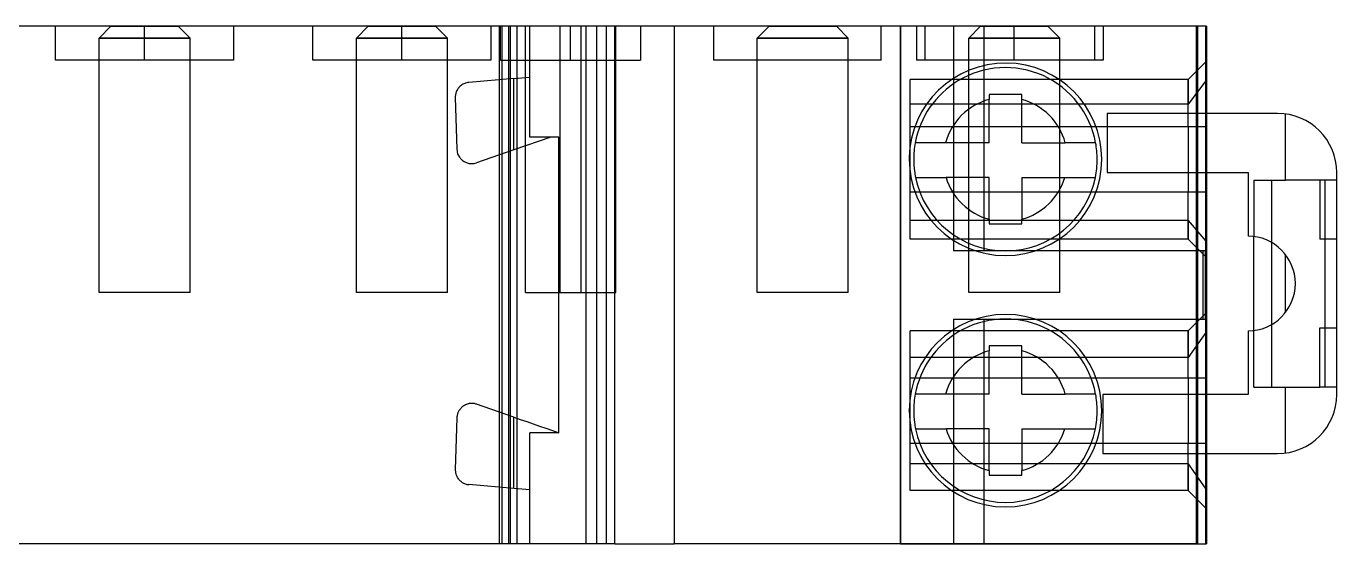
# Model space of a CAD drawing. Header units: millimetres. Extents: x -51.3 to 37.3, y -13 to 4.5.
# Drawn here: x -7 to 37.3, y -13 to 4.5 of the extents above; entities that cross this region are included whole.
import ezdxf

# ---------------------------------------------------------------- set-up
doc = ezdxf.new("R2010")
doc.units = ezdxf.units.MM
doc.layers.add('MAIN-1', color=7, linetype='Continuous')
doc.layers.add('MAIN-2', color=7, linetype='Continuous')

msp = doc.modelspace()

# ---------------------------------------------------------------- linework, layer by layer
at = {"layer": 'MAIN-1'}
for p, q in [((12.9, 4.5), (-9.993, 4.5)), ((14.9, 4.5), (12.9, 4.5)), ((12.9, -13), (12.9, 4.5)), ((22.553, 4.5), (14.9, 4.5)), ((14.9, 4.5), (14.9, -13)), ((18.112, 4.5), (19.25, 4.5)), ((19.25, 4.5), (20.388, 4.5)), ((32.569, 4.5), (22.553, 4.5)), ((22.553, -13), (22.553, 4.5)), ((32.874, 4.5), (32.569, 4.5)), ((32.569, 4.5), (32.569, -13)), ((32.874, 4.5), (32.874, -13)), ((32.897, 4.5), (32.874, 4.5)), ((32.897, 4.5), (32.898, 1.55)), ((25.55, 2.193), (25.55, 2.17)), ((25.708, 2.193), (25.55, 2.193)), ((25.55, 2.17), (25.55, 2.146)), ((25.55, 2.146), (25.55, 2.122)), ((25.55, 2.122), (25.55, 2.099)), ((25.55, 2.099), (25.55, 2.075)), ((25.55, 2.075), (25.55, 2.051)), ((25.55, 2.051), (25.55, 2.027)), ((25.55, 0.559), (25.55, 2.027)), ((25.865, 2.193), (25.708, 2.193)), ((26.022, 2.193), (25.865, 2.193)), ((26.176, 2.193), (26.022, 2.193)), ((26.328, 2.193), (26.176, 2.193)), ((26.486, 2.193), (26.328, 2.193)), ((26.65, 2.193), (26.486, 2.193)), ((26.65, 2.17), (26.65, 2.193)), ((26.65, 2.146), (26.65, 2.17)), ((26.65, 2.122), (26.65, 2.146)), ((26.65, 2.099), (26.65, 2.122)), ((26.65, 2.075), (26.65, 2.099)), ((26.65, 2.051), (26.65, 2.075)), ((26.65, 2.027), (26.65, 2.051)), ((26.65, 0.559), (26.65, 2.027)), ((35.3, 1.55), (32.874, 1.55)), ((23.053, 0.559), (23.051, 0.559)), ((23.057, 0.559), (23.053, 0.559)), ((23.066, 0.559), (23.057, 0.559)), ((23.077, 0.559), (23.066, 0.559)), ((23.092, 0.559), (23.077, 0.559)), ((23.111, 0.559), (23.092, 0.559)), ((23.133, 0.559), (23.111, 0.559)), ((23.158, 0.559), (23.133, 0.559)), ((23.186, 0.559), (23.158, 0.559)), ((23.217, 0.559), (23.186, 0.559)), ((23.25, 0.559), (23.217, 0.559)), ((23.287, 0.559), (23.25, 0.559)), ((23.326, 0.559), (23.287, 0.559)), ((23.368, 0.559), (23.326, 0.559)), ((23.413, 0.559), (23.368, 0.559)), ((23.462, 0.559), (23.413, 0.559)), ((23.512, 0.559), (23.462, 0.559)), ((23.563, 0.559), (23.512, 0.559)), ((23.615, 0.559), (23.563, 0.559)), ((23.668, 0.559), (23.615, 0.559)), ((23.722, 0.559), (23.668, 0.559)), ((23.778, 0.559), (23.722, 0.559)), ((23.835, 0.559), (23.778, 0.559)), ((23.894, 0.559), (23.835, 0.559)), ((23.954, 0.559), (23.894, 0.559)), ((24.014, 0.559), (23.954, 0.559)), ((24.076, 0.559), (24.014, 0.559)), ((25.55, 0.559), (24.076, 0.559)), ((26.65, 0.559), (28.124, 0.559)), ((28.172, 0.559), (28.124, 0.559)), ((28.219, 0.559), (28.172, 0.559)), ((28.266, 0.559), (28.219, 0.559)), ((28.312, 0.559), (28.266, 0.559)), ((28.358, 0.559), (28.312, 0.559)), ((28.402, 0.559), (28.358, 0.559)), ((28.446, 0.559), (28.402, 0.559)), ((28.489, 0.559), (28.446, 0.559)), ((28.53, 0.559), (28.489, 0.559)), ((28.571, 0.559), (28.53, 0.559)), ((28.611, 0.559), (28.571, 0.559)), ((28.651, 0.559), (28.611, 0.559)), ((28.69, 0.559), (28.651, 0.559)), ((28.728, 0.559), (28.69, 0.559)), ((28.766, 0.559), (28.728, 0.559)), ((28.802, 0.559), (28.766, 0.559)), ((28.836, 0.559), (28.802, 0.559)), ((28.868, 0.559), (28.836, 0.559)), ((28.899, 0.559), (28.868, 0.559)), ((28.927, 0.559), (28.899, 0.559)), ((28.955, 0.559), (28.927, 0.559)), ((28.98, 0.559), (28.955, 0.559)), ((29.004, 0.559), (28.98, 0.559)), ((29.027, 0.559), (29.004, 0.559)), ((29.048, 0.559), (29.027, 0.559)), ((29.067, 0.559), (29.048, 0.559)), ((29.084, 0.559), (29.067, 0.559)), ((29.1, 0.559), (29.084, 0.559)), ((29.113, 0.559), (29.1, 0.559)), ((29.124, 0.559), (29.113, 0.559)), ((29.133, 0.559), (29.124, 0.559)), ((29.14, 0.559), (29.133, 0.559)), ((29.145, 0.559), (29.14, 0.559)), ((29.148, 0.559), (29.145, 0.559)), ((29.149, 0.559), (29.148, 0.559)), ((23.061, -0.614), (23.062, -0.614)), ((23.062, -0.614), (23.065, -0.614)), ((23.065, -0.614), (23.07, -0.614)), ((23.07, -0.614), (23.078, -0.614)), ((23.078, -0.614), (23.087, -0.614)), ((23.087, -0.614), (23.098, -0.614)), ((23.098, -0.614), (23.111, -0.614)), ((23.111, -0.614), (23.126, -0.614)), ((23.126, -0.614), (23.144, -0.614)), ((23.144, -0.614), (23.163, -0.614)), ((23.163, -0.614), (23.184, -0.614)), ((23.184, -0.614), (23.207, -0.614)), ((23.207, -0.614), (23.231, -0.614)), ((23.231, -0.614), (23.256, -0.614)), ((23.256, -0.614), (23.284, -0.614)), ((23.284, -0.614), (23.313, -0.614)), ((23.313, -0.614), (23.343, -0.614)), ((23.343, -0.614), (23.376, -0.614)), ((23.376, -0.614), (23.41, -0.614)), ((23.41, -0.614), (23.446, -0.614)), ((23.446, -0.614), (23.484, -0.614)), ((23.484, -0.614), (23.523, -0.614)), ((23.523, -0.614), (23.562, -0.614)), ((23.562, -0.614), (23.602, -0.614)), ((23.602, -0.614), (23.642, -0.614)), ((23.642, -0.614), (23.682, -0.614)), ((23.682, -0.614), (23.724, -0.614)), ((23.724, -0.614), (23.767, -0.614)), ((23.767, -0.614), (23.811, -0.614)), ((23.811, -0.614), (23.856, -0.614)), ((23.856, -0.614), (23.901, -0.614)), ((23.901, -0.614), (23.948, -0.614)), ((23.948, -0.614), (23.995, -0.614)), ((23.995, -0.614), (24.043, -0.614)), ((24.043, -0.614), (24.092, -0.614)), ((25.55, -0.614), (24.092, -0.614)), ((25.55, -2.027), (25.55, -0.614)), ((26.65, -0.614), (26.65, -2.027)), ((26.65, -0.614), (28.108, -0.614)), ((28.108, -0.614), (28.171, -0.614)), ((28.171, -0.614), (28.232, -0.614)), ((28.232, -0.614), (28.292, -0.614)), ((28.292, -0.614), (28.351, -0.614)), ((28.351, -0.614), (28.409, -0.614)), ((28.409, -0.614), (28.465, -0.614)), ((28.465, -0.614), (28.519, -0.614)), ((28.519, -0.614), (28.572, -0.614)), ((28.572, -0.614), (28.624, -0.614)), ((28.624, -0.614), (28.676, -0.614)), ((28.676, -0.614), (28.726, -0.614)), ((28.726, -0.614), (28.775, -0.614)), ((28.775, -0.614), (28.82, -0.614)), ((28.82, -0.614), (28.863, -0.614)), ((28.863, -0.614), (28.902, -0.614)), ((28.902, -0.614), (28.939, -0.614)), ((28.939, -0.614), (28.973, -0.614)), ((28.973, -0.614), (29.004, -0.614)), ((29.004, -0.614), (29.032, -0.614)), ((29.032, -0.614), (29.057, -0.614)), ((29.057, -0.614), (29.079, -0.614)), ((29.079, -0.614), (29.097, -0.614)), ((29.097, -0.614), (29.112, -0.614)), ((29.112, -0.614), (29.124, -0.614)), ((29.124, -0.614), (29.132, -0.614)), ((29.132, -0.614), (29.137, -0.614)), ((29.137, -0.614), (29.139, -0.614)), ((32.874, -0.45), (34.3, -0.45)), ((32.898, -0.45), (32.899, -3.1)), ((34.3, -0.45), (34.3, -1.45)), ((37.3, -7.95), (37.3, -0.45)), ((34.3, -1.45), (34.3, -2.6)), ((25.55, -2.027), (25.55, -2.053)), ((25.55, -2.053), (25.55, -2.079)), ((25.55, -2.079), (25.55, -2.105)), ((25.55, -2.105), (25.55, -2.132)), ((25.55, -2.132), (25.55, -2.158)), ((25.55, -2.158), (25.55, -2.183)), ((25.55, -2.183), (25.704, -2.183)), ((25.704, -2.183), (25.861, -2.183)), ((25.861, -2.183), (26.02, -2.183)), ((26.02, -2.183), (26.181, -2.183)), ((26.181, -2.183), (26.342, -2.183)), ((26.342, -2.183), (26.498, -2.183)), ((26.498, -2.183), (26.65, -2.183)), ((26.65, -2.049), (26.65, -2.027)), ((26.65, -2.072), (26.65, -2.049)), ((26.65, -2.094), (26.65, -2.072)), ((26.65, -2.117), (26.65, -2.094)), ((26.65, -2.139), (26.65, -2.117)), ((26.65, -2.161), (26.65, -2.139)), ((26.65, -2.183), (26.65, -2.161)), ((34.5, -5.787), (34.5, -2.613)), ((32.896, -3.1), (32.896, -5.4)), ((32.897, -3.1), (32.896, -3.1)), ((32.911, -3.1), (32.902, -3.1)), ((32.911, -5.4), (32.911, -3.1)), ((35.568, -5.176), (35.568, -3.224)), ((32.899, -5.4), (32.896, -5.4)), ((32.899, -5.4), (32.898, -7.95)), ((32.902, -5.4), (32.899, -5.4)), ((32.902, -5.4), (32.911, -5.4)), ((34.3, -5.8), (34.3, -6.95)), ((25.55, -6.307), (25.55, -6.33)), ((25.708, -6.307), (25.55, -6.307)), ((25.55, -6.33), (25.55, -6.354)), ((25.55, -6.354), (25.55, -6.378)), ((25.55, -6.378), (25.55, -6.401)), ((25.55, -6.401), (25.55, -6.425)), ((25.55, -6.425), (25.55, -6.449)), ((25.55, -6.449), (25.55, -6.473)), ((25.55, -7.941), (25.55, -6.473)), ((25.865, -6.307), (25.708, -6.307)), ((26.022, -6.307), (25.865, -6.307)), ((26.176, -6.307), (26.022, -6.307)), ((26.328, -6.307), (26.176, -6.307)), ((26.486, -6.307), (26.328, -6.307)), ((26.65, -6.307), (26.486, -6.307)), ((26.65, -6.33), (26.65, -6.307)), ((26.65, -6.354), (26.65, -6.33)), ((26.65, -6.378), (26.65, -6.354)), ((26.65, -6.401), (26.65, -6.378)), ((26.65, -6.425), (26.65, -6.401)), ((26.65, -6.449), (26.65, -6.425)), ((26.65, -6.473), (26.65, -6.449)), ((26.65, -7.941), (26.65, -6.473)), ((34.3, -6.95), (34.3, -7.95)), ((23.053, -7.941), (23.051, -7.941)), ((23.057, -7.941), (23.053, -7.941)), ((23.066, -7.941), (23.057, -7.941)), ((23.077, -7.941), (23.066, -7.941)), ((23.092, -7.941), (23.077, -7.941)), ((23.111, -7.941), (23.092, -7.941)), ((23.133, -7.941), (23.111, -7.941)), ((23.158, -7.941), (23.133, -7.941)), ((23.186, -7.941), (23.158, -7.941)), ((23.217, -7.941), (23.186, -7.941)), ((23.25, -7.941), (23.217, -7.941)), ((23.287, -7.941), (23.25, -7.941)), ((23.326, -7.941), (23.287, -7.941)), ((23.368, -7.941), (23.326, -7.941)), ((23.413, -7.941), (23.368, -7.941)), ((23.462, -7.941), (23.413, -7.941)), ((23.512, -7.941), (23.462, -7.941)), ((23.563, -7.941), (23.512, -7.941)), ((23.615, -7.941), (23.563, -7.941)), ((23.668, -7.941), (23.615, -7.941)), ((23.722, -7.941), (23.668, -7.941)), ((23.778, -7.941), (23.722, -7.941)), ((23.835, -7.941), (23.778, -7.941)), ((23.894, -7.941), (23.835, -7.941)), ((23.954, -7.941), (23.894, -7.941)), ((24.014, -7.941), (23.954, -7.941)), ((24.076, -7.941), (24.014, -7.941)), ((25.55, -7.941), (24.076, -7.941)), ((26.65, -7.941), (28.124, -7.941)), ((28.172, -7.941), (28.124, -7.941)), ((28.219, -7.941), (28.172, -7.941)), ((28.266, -7.941), (28.219, -7.941)), ((28.312, -7.941), (28.266, -7.941)), ((28.358, -7.941), (28.312, -7.941)), ((28.402, -7.941), (28.358, -7.941)), ((28.446, -7.941), (28.402, -7.941)), ((28.489, -7.941), (28.446, -7.941)), ((28.53, -7.941), (28.489, -7.941)), ((28.571, -7.941), (28.53, -7.941)), ((28.611, -7.941), (28.571, -7.941)), ((28.651, -7.941), (28.611, -7.941)), ((28.69, -7.941), (28.651, -7.941)), ((28.728, -7.941), (28.69, -7.941)), ((28.766, -7.941), (28.728, -7.941)), ((28.802, -7.941), (28.766, -7.941)), ((28.836, -7.941), (28.802, -7.941)), ((28.868, -7.941), (28.836, -7.941)), ((28.899, -7.941), (28.868, -7.941)), ((28.927, -7.941), (28.899, -7.941)), ((28.955, -7.941), (28.927, -7.941)), ((28.98, -7.941), (28.955, -7.941)), ((29.004, -7.941), (28.98, -7.941)), ((29.027, -7.941), (29.004, -7.941)), ((29.048, -7.941), (29.027, -7.941)), ((29.067, -7.941), (29.048, -7.941)), ((29.084, -7.941), (29.067, -7.941)), ((29.1, -7.941), (29.084, -7.941)), ((29.113, -7.941), (29.1, -7.941)), ((29.124, -7.941), (29.113, -7.941)), ((29.133, -7.941), (29.124, -7.941)), ((29.14, -7.941), (29.133, -7.941)), ((29.145, -7.941), (29.14, -7.941)), ((29.148, -7.941), (29.145, -7.941)), ((29.149, -7.941), (29.148, -7.941)), ((33.3, -7.95), (32.874, -7.95)), ((34.3, -7.95), (33.3, -7.95)), ((22.846, -8.491), (22.846, -8.49)), ((22.846, -8.493), (22.846, -8.491)), ((22.846, -8.495), (22.846, -8.493)), ((22.846, -8.497), (22.846, -8.495)), ((22.846, -8.498), (22.846, -8.497)), ((22.846, -8.5), (22.846, -8.498)), ((22.846, -8.5), (22.846, -8.5)), ((22.846, -8.5), (22.846, -8.5)), ((22.846, -8.5), (22.846, -8.5)), ((22.846, -8.5), (22.846, -8.5)), ((22.846, -8.5), (22.846, -8.5)), ((22.846, -8.5), (22.846, -8.5)), ((23.061, -9.114), (23.062, -9.114)), ((23.062, -9.114), (23.065, -9.114)), ((23.065, -9.114), (23.07, -9.114)), ((23.07, -9.114), (23.078, -9.114)), ((23.078, -9.114), (23.087, -9.114)), ((23.087, -9.114), (23.098, -9.114)), ((23.098, -9.114), (23.111, -9.114)), ((23.111, -9.114), (23.126, -9.114)), ((23.126, -9.114), (23.144, -9.114)), ((23.144, -9.114), (23.163, -9.114)), ((23.163, -9.114), (23.184, -9.114)), ((23.184, -9.114), (23.207, -9.114)), ((23.207, -9.114), (23.231, -9.114)), ((23.231, -9.114), (23.256, -9.114)), ((23.256, -9.114), (23.284, -9.114)), ((23.284, -9.114), (23.313, -9.114)), ((23.313, -9.114), (23.343, -9.114)), ((23.343, -9.114), (23.376, -9.114)), ((23.376, -9.114), (23.41, -9.114)), ((23.41, -9.114), (23.446, -9.114)), ((23.446, -9.114), (23.484, -9.114)), ((23.484, -9.114), (23.523, -9.114)), ((23.523, -9.114), (23.562, -9.114)), ((23.562, -9.114), (23.602, -9.114)), ((23.602, -9.114), (23.642, -9.114)), ((23.642, -9.114), (23.682, -9.114)), ((23.682, -9.114), (23.724, -9.114)), ((23.724, -9.114), (23.767, -9.114)), ((23.767, -9.114), (23.811, -9.114)), ((23.811, -9.114), (23.856, -9.114)), ((23.856, -9.114), (23.901, -9.114)), ((23.901, -9.114), (23.948, -9.114)), ((23.948, -9.114), (23.995, -9.114)), ((23.995, -9.114), (24.043, -9.114)), ((24.043, -9.114), (24.092, -9.114)), ((25.55, -9.114), (24.092, -9.114)), ((25.55, -10.527), (25.55, -9.114)), ((26.65, -9.114), (26.65, -10.527)), ((26.65, -9.114), (28.108, -9.114)), ((28.108, -9.114), (28.171, -9.114)), ((28.171, -9.114), (28.232, -9.114)), ((28.232, -9.114), (28.292, -9.114)), ((28.292, -9.114), (28.351, -9.114)), ((28.351, -9.114), (28.409, -9.114)), ((28.409, -9.114), (28.465, -9.114)), ((28.465, -9.114), (28.519, -9.114)), ((28.519, -9.114), (28.572, -9.114)), ((28.572, -9.114), (28.624, -9.114)), ((28.624, -9.114), (28.676, -9.114)), ((28.676, -9.114), (28.726, -9.114)), ((28.726, -9.114), (28.775, -9.114)), ((28.775, -9.114), (28.82, -9.114)), ((28.82, -9.114), (28.863, -9.114)), ((28.863, -9.114), (28.902, -9.114)), ((28.902, -9.114), (28.939, -9.114)), ((28.939, -9.114), (28.973, -9.114)), ((28.973, -9.114), (29.004, -9.114)), ((29.004, -9.114), (29.032, -9.114)), ((29.032, -9.114), (29.057, -9.114)), ((29.057, -9.114), (29.079, -9.114)), ((29.079, -9.114), (29.097, -9.114)), ((29.097, -9.114), (29.112, -9.114)), ((29.112, -9.114), (29.124, -9.114)), ((29.124, -9.114), (29.132, -9.114)), ((29.132, -9.114), (29.137, -9.114)), ((29.137, -9.114), (29.139, -9.114)), ((32.874, -9.95), (35.3, -9.95)), ((32.898, -9.95), (32.897, -13)), ((25.55, -10.527), (25.55, -10.553)), ((25.55, -10.553), (25.55, -10.579)), ((25.55, -10.579), (25.55, -10.605)), ((25.55, -10.605), (25.55, -10.632)), ((25.55, -10.632), (25.55, -10.658)), ((26.65, -10.549), (26.65, -10.527)), ((26.65, -10.572), (26.65, -10.549)), ((26.65, -10.594), (26.65, -10.572)), ((26.65, -10.617), (26.65, -10.594)), ((26.65, -10.639), (26.65, -10.617)), ((25.55, -10.658), (25.55, -10.683)), ((25.55, -10.683), (25.704, -10.683)), ((25.704, -10.683), (25.861, -10.683)), ((25.861, -10.683), (26.02, -10.683)), ((26.02, -10.683), (26.181, -10.683)), ((26.181, -10.683), (26.342, -10.683)), ((26.342, -10.683), (26.498, -10.683)), ((26.498, -10.683), (26.65, -10.683)), ((26.65, -10.661), (26.65, -10.639)), ((26.65, -10.683), (26.65, -10.661)), ((12.9, -13), (-9.993, -13)), ((9.6, -13), (9.6, -13)), ((12.9, -13), (14.9, -13)), ((22.553, -13), (14.9, -13)), ((32.569, -13), (22.552, -13)), ((22.553, -13), (32.6, -13)), ((32.569, -13), (32.874, -13)), ((32.6, -13), (32.897, -13))]:
    msp.add_line(p, q, dxfattribs=at)
for centre, radius, start, end in [((26.1, 0), 3.254, 0, 178.759), ((26.1, 0), 3.1, 10.3952, 121.2581), ((26.1, 0), 3.1, 121.2581, 169.6048), ((26.1, 0), 2.1, 105.1831, 164.5524), ((26.1, 0), 2.1, 15.4476, 74.8169), ((35.3, -0.45), 2, 0, 90), ((26.1, 0), 3.1, 169.6048, 180), ((26.1, 0), 3.1, 0, 10.3952), ((26.1, 0), 3.254, 178.759, 180), ((26.1, 0), 3.1, 180, 187.4137), ((26.1, 0), 3.254, 180, 0), ((26.1, 0), 3.1, 187.4137, 191.4183), ((26.1, 0), 3.1, 348.5816, 0), ((26.1, 0), 3.1, 191.4183, 348.5816), ((26.1, 0), 2.1, 196.9924, 254.8169), ((26.1, 0), 2.1, 285.1831, 343.0077), ((34.3, -4.2), 1.6, 0, 90), ((34.3, -4.2), 1.6, 270, 0), ((26.1, -8.5), 3.254, 0, 179.817), ((26.1, -8.5), 3.1, 10.3952, 121.2581), ((26.1, -8.5), 3.1, 121.2581, 169.6048), ((26.1, -8.5), 2.1, 105.1831, 164.5524), ((26.1, -8.5), 2.1, 15.4476, 74.8169), ((26.1, -8.5), 3.1, 169.6048, 180), ((26.1, -8.5), 3.1, 0, 10.3952), ((35.3, -7.95), 2, 270, 0), ((26.1, -8.5), 3.254, 180.0008, 0), ((26.1, -8.5), 3.1, 180, 187.4137), ((26.1, -8.5), 3.1, 348.5816, 0), ((26.1, -8.5), 3.1, 187.4137, 191.4183), ((26.1, -8.5), 3.1, 191.4183, 348.5816), ((26.1, -8.5), 2.1, 196.9924, 254.8169), ((26.1, -8.5), 2.1, 285.1831, 343.0077)]:
    msp.add_arc(centre, radius, start, end, dxfattribs=at)
at = {"layer": 'MAIN-2'}
for p, q in [((-6.008, 3.35), (-6.008, 4.5)), ((-4.538, 4.1), (-4.138, 4.5)), ((-4.138, 4.5), (-3, 4.5)), ((-3, 4.5), (-1.862, 4.5)), ((-3, 3.35), (-3, 4.5)), ((-3, 3.35), (-3, 4.5)), ((-1.462, 4.1), (-1.862, 4.5)), ((0.008, 4.5), (0.008, 3.35)), ((2.692, 3.35), (2.692, 4.5)), ((4.162, 4.1), (4.562, 4.5)), ((4.562, 4.5), (5.7, 4.5)), ((5.7, 4.5), (6.838, 4.5)), ((5.7, 3.35), (5.7, 4.5)), ((5.7, 3.35), (5.7, 4.5)), ((7.238, 4.1), (6.838, 4.5)), ((8.708, 4.5), (8.708, 3.35)), ((8.995, -13), (8.995, 4.5)), ((9.034, 3.35), (9.034, 4.5)), ((9.077, 4.5), (9.077, -13)), ((9.316, -13), (9.316, 4.5)), ((9.354, 4.5), (9.354, -13)), ((9.6, -13), (9.6, 4.5)), ((11.763, 4.5), (9.881, 4.5)), ((9.881, -4.5), (9.881, 4.5)), ((10.025, 4.5), (10.025, 4.5)), ((10.025, 0.75), (10.025, 4.5)), ((11.037, 4.5), (11.037, -4.5)), ((11.4, 3.35), (11.4, 4.5)), ((11.4, 3.35), (11.4, 4.5)), ((12.935, 4.5), (11.763, 4.5)), ((11.763, -4.5), (11.763, 4.5)), ((11.914, 4.5), (11.914, -13)), ((12.277, 4.5), (12.277, -13)), ((12.6, 4.5), (12.6, -13)), ((12.935, -4.5), (12.935, 4.5)), ((13.766, 4.5), (13.766, 3.35)), ((14.9, 4.5), (14.9, 4.5)), ((16.242, 3.35), (16.242, 4.5)), ((17.712, 4.1), (18.112, 4.5)), ((20.788, 4.1), (20.388, 4.5)), ((21.9, 4.5), (21.9, 4.5)), ((21.9, 3.35), (21.9, 4.5)), ((22.552, 4.5), (22.552, 4.5)), ((22.553, 4.5), (22.552, 4.5)), ((22.552, 4.5), (22.552, -13)), ((22.553, 4.5), (22.553, 4.5)), ((22.553, 4.5), (22.553, 4.5)), ((32.6, 4.5), (22.553, 4.5)), ((23.092, 4.5), (23.092, 3.35)), ((23.392, 3.35), (23.392, 4.5)), ((24.341, 4.5), (24.341, -3.1)), ((24.862, 4.1), (25.262, 4.5)), ((25.262, 4.5), (26.4, 4.5)), ((25.383, -3.1), (25.383, 4.5)), ((26.4, 4.5), (27.538, 4.5)), ((26.4, 3.35), (26.4, 4.5)), ((26.4, 3.35), (26.4, 4.5)), ((27.938, 4.1), (27.538, 4.5)), ((29.108, 4.5), (29.108, 3.35)), ((29.408, 4.5), (29.408, 3.35)), ((32.545, 4.5), (32.545, 4.5)), ((32.545, 4.5), (32.545, -13)), ((32.569, 4.5), (32.569, 4.5)), ((32.874, 4.5), (32.6, 4.5)), ((32.6, -13), (32.6, 4.5)), ((32.873, -3.1), (32.873, 4.5)), ((32.874, 4.5), (32.874, 4.5)), ((-4.538, 4.1), (-3, 4.1)), ((-3, 4.1), (-4.538, 4.1)), ((-4.538, -4.5), (-4.538, 4.1)), ((-1.462, 4.1), (-3, 4.1)), ((-3, 4.1), (-1.462, 4.1)), ((-1.462, -4.5), (-1.462, 4.1)), ((4.162, 4.1), (5.7, 4.1)), ((5.7, 4.1), (4.162, 4.1)), ((4.162, -4.5), (4.162, 4.1)), ((7.238, 4.1), (5.7, 4.1)), ((5.7, 4.1), (7.238, 4.1)), ((7.238, -4.5), (7.238, 4.1)), ((17.712, 4.1), (19.25, 4.1)), ((19.25, 4.1), (17.712, 4.1)), ((17.712, -4.5), (17.712, 4.1)), ((20.788, 4.1), (19.25, 4.1)), ((19.25, 4.1), (20.788, 4.1)), ((20.788, -4.5), (20.788, 4.1)), ((26.4, 4.1), (24.862, 4.1)), ((24.862, 4.1), (26.4, 4.1)), ((24.862, -4.5), (24.862, 4.1)), ((26.4, 4.1), (27.938, 4.1)), ((27.938, 4.1), (26.4, 4.1)), ((27.938, -4.5), (27.938, 4.1)), ((-3, 3.35), (-6.008, 3.35)), ((0.008, 3.35), (-3, 3.35)), ((5.7, 3.35), (2.692, 3.35)), ((8.708, 3.35), (5.7, 3.35)), ((9.034, 3.35), (11.4, 3.35)), ((11.4, 3.35), (13.766, 3.35)), ((21.9, 3.35), (16.242, 3.35)), ((21.9, 3.35), (21.9, 3.35)), ((29.108, 3.35), (23.092, 3.35)), ((26.4, 3.35), (23.392, 3.35)), ((29.408, 3.35), (26.4, 3.35)), ((32.274, 2.7), (32.874, 3.3)), ((32.874, 3.3), (32.874, 3.3)), ((9.484, 2.731), (7.961, 2.599)), ((9.484, 2.731), (10.025, 2.777)), ((9.484, 0.318), (9.484, 2.731)), ((10.025, 2.777), (10.025, 2.777)), ((32.274, 2.7), (22.874, 2.7)), ((22.874, 1.867), (22.874, 2.7)), ((22.874, 2.7), (22.874, 2.7)), ((32.274, 2.7), (32.274, 1.867)), ((32.274, 2.7), (32.274, 2.7)), ((32.274, 1.1), (32.274, 2.7)), ((7.517, 2.216), (7.511, 2.187)), ((7.525, 2.244), (7.517, 2.216)), ((7.534, 2.273), (7.525, 2.244)), ((7.545, 2.3), (7.534, 2.273)), ((7.558, 2.328), (7.545, 2.3)), ((7.573, 2.355), (7.558, 2.328)), ((7.589, 2.381), (7.573, 2.355)), ((7.608, 2.406), (7.589, 2.381)), ((7.628, 2.431), (7.608, 2.406)), ((7.65, 2.455), (7.628, 2.431)), ((7.674, 2.477), (7.65, 2.455)), ((7.7, 2.499), (7.674, 2.477)), ((7.728, 2.518), (7.7, 2.499)), ((7.757, 2.536), (7.728, 2.518)), ((7.788, 2.552), (7.757, 2.536)), ((7.821, 2.566), (7.788, 2.552)), ((7.854, 2.578), (7.821, 2.566)), ((7.889, 2.588), (7.854, 2.578)), ((7.924, 2.595), (7.889, 2.588)), ((7.961, 2.599), (7.924, 2.595)), ((7.961, 2.599), (7.961, 2.599)), ((24.491, 2.65), (24.491, 2.65)), ((32.874, 2.648), (32.274, 1.867)), ((7.507, 2.159), (7.504, 2.13)), ((7.504, 2.13), (7.504, 2.101)), ((7.504, 2.101), (7.504, 2.099)), ((7.504, 2.099), (7.504, 2.097)), ((7.504, 2.097), (7.504, 2.094)), ((7.504, 2.094), (7.504, 2.092)), ((7.504, 2.092), (7.504, 2.09)), ((7.504, 2.09), (7.504, 2.088)), ((7.504, 2.088), (7.504, 2.085)), ((7.504, 2.085), (7.559, 0.339)), ((7.504, 2.085), (7.504, 2.085)), ((7.511, 2.187), (7.507, 2.159)), ((32.274, 1.867), (22.874, 1.867)), ((22.874, -2.068), (22.874, 1.867)), ((25.55, 2.193), (25.55, 2.193)), ((26.65, 2.193), (26.65, 2.193)), ((29.534, 1.55), (29.534, -0.45)), ((29.534, 1.55), (29.534, 1.55)), ((32.3, 1.55), (29.534, 1.55)), ((32.874, 1.55), (32.3, 1.55)), ((32.3, 1.55), (32.3, 1.55)), ((32.898, 1.55), (32.898, -0.45)), ((35.3, 1.55), (35.3, 1.55)), ((35.568, -0.7), (35.568, 1.532)), ((32.274, 1.1), (22.874, 1.1)), ((32.874, 1.1), (32.274, 1.1)), ((32.274, 1.1), (32.274, -1.1)), ((10.734, 0.75), (9.484, 0.318)), ((11, 0.75), (10.025, 0.75)), ((10.025, 0.75), (10.025, 0.75)), ((10.025, 0.75), (10.025, 0.75)), ((10.734, 0.75), (10.734, 0.75)), ((11, -9.25), (11, 0.75)), ((11, 0.75), (11, 0.75)), ((23.051, 0.559), (23.051, 0.559)), ((25.55, 0.559), (25.55, 0.559)), ((26.65, 0.559), (26.65, 0.559)), ((29.149, 0.559), (29.149, 0.559)), ((7.559, 0.339), (7.562, 0.287)), ((7.559, 0.339), (7.559, 0.339)), ((7.562, 0.287), (7.57, 0.241)), ((7.57, 0.241), (7.58, 0.2)), ((7.58, 0.2), (7.593, 0.164)), ((7.593, 0.164), (7.609, 0.132)), ((7.609, 0.132), (7.626, 0.102)), ((7.626, 0.102), (7.644, 0.075)), ((7.644, 0.075), (7.663, 0.049)), ((7.663, 0.049), (7.684, 0.025)), ((7.684, 0.025), (7.705, 0.002)), ((7.705, 0.002), (7.727, -0.019)), ((9.484, 0.318), (8.222, -0.118)), ((22.847, 0.07), (22.847, 0.07)), ((7.727, -0.019), (7.75, -0.039)), ((7.75, -0.039), (7.774, -0.057)), ((7.774, -0.057), (7.799, -0.073)), ((7.799, -0.073), (7.824, -0.088)), ((7.824, -0.088), (7.851, -0.101)), ((7.851, -0.101), (7.879, -0.112)), ((7.879, -0.112), (7.908, -0.122)), ((7.908, -0.122), (7.937, -0.131)), ((7.937, -0.131), (7.968, -0.137)), ((7.968, -0.137), (8, -0.143)), ((8, -0.143), (8.032, -0.146)), ((8.032, -0.146), (8.066, -0.147)), ((8.066, -0.147), (8.102, -0.145)), ((8.102, -0.145), (8.14, -0.14)), ((8.14, -0.14), (8.179, -0.131)), ((8.179, -0.131), (8.222, -0.118)), ((8.222, -0.118), (8.222, -0.118)), ((23.026, -0.4), (23.026, -0.4)), ((29.354, 0), (29.354, 0)), ((23.061, -0.614), (23.061, -0.614)), ((25.55, -0.614), (25.55, -0.614)), ((26.65, -0.614), (26.65, -0.614)), ((29.139, -0.614), (29.139, -0.614)), ((29.534, -0.45), (29.534, -0.45)), ((29.534, -0.45), (32.874, -0.45)), ((34.3, -0.45), (34.3, -0.45)), ((34.5, -0.7), (34.5, -0.7)), ((34.5, -0.7), (35.568, -0.7)), ((34.5, -0.7), (34.5, -2.613)), ((35.1, -7.7), (35.1, -0.7)), ((36.726, -0.7), (35.568, -0.7)), ((37.3, -0.7), (36.726, -0.7)), ((36.726, -0.7), (36.726, -2.7)), ((36.9, -0.7), (36.9, -7.7)), ((37.3, -0.45), (37.3, -0.45)), ((37.3, -0.7), (37.3, -0.7)), ((22.874, -1.1), (32.274, -1.1)), ((32.274, -1.1), (32.874, -1.1)), ((32.274, -2.7), (32.274, -1.1)), ((34.3, -1.45), (34.3, -1.45)), ((32.274, -2.068), (22.874, -2.068)), ((22.874, -2.7), (22.874, -2.068)), ((25.55, -2.183), (25.55, -2.183)), ((26.65, -2.183), (26.65, -2.183)), ((32.274, -2.068), (32.274, -2.7)), ((32.274, -2.068), (32.874, -2.767)), ((34.3, -2.6), (34.3, -2.6)), ((34.5, -2.613), (34.5, -2.613)), ((22.874, -2.7), (22.874, -2.7)), ((32.274, -2.7), (22.874, -2.7)), ((25.383, -3.1), (24.341, -3.1)), ((32.873, -3.1), (25.383, -3.1)), ((32.274, -2.7), (32.274, -2.7)), ((32.274, -2.7), (32.874, -3.3)), ((32.776, -3.1), (32.776, -5.4)), ((32.858, -5.4), (32.858, -3.1)), ((32.877, -3.1), (32.873, -3.1)), ((32.88, -3.1), (32.877, -3.1)), ((32.884, -3.1), (32.88, -3.1)), ((32.888, -3.1), (32.884, -3.1)), ((32.892, -3.1), (32.888, -3.1)), ((32.895, -3.1), (32.892, -3.1)), ((32.897, -3.1), (32.895, -3.1)), ((37.3, -2.7), (36.726, -2.7)), ((37.3, -2.7), (37.3, -2.7)), ((32.874, -3.3), (32.874, -3.3)), ((35.568, -3.224), (35.568, -3.224)), ((-1.462, -4.5), (-4.538, -4.5)), ((7.238, -4.5), (4.162, -4.5)), ((9.881, -4.5), (11.763, -4.5)), ((11.763, -4.5), (12.935, -4.5)), ((20.788, -4.5), (17.712, -4.5)), ((27.938, -4.5), (24.862, -4.5)), ((32.274, -5.8), (32.874, -5.2)), ((32.874, -5.2), (32.874, -5.2)), ((35.568, -5.176), (35.568, -5.176)), ((24.341, -5.4), (24.341, -13)), ((24.341, -5.4), (25.383, -5.4)), ((25.383, -13), (25.383, -5.4)), ((25.383, -5.4), (32.873, -5.4)), ((32.873, -13), (32.873, -5.4)), ((32.873, -5.4), (32.877, -5.4)), ((32.877, -5.4), (32.88, -5.4)), ((32.88, -5.4), (32.884, -5.4)), ((32.884, -5.4), (32.888, -5.4)), ((32.888, -5.4), (32.892, -5.4)), ((32.892, -5.4), (32.895, -5.4)), ((32.895, -5.4), (32.897, -5.4)), ((36.726, -7.7), (36.726, -5.7)), ((36.726, -5.7), (37.3, -5.7)), ((37.3, -5.7), (37.3, -5.7)), ((22.874, -6.7), (22.874, -5.8)), ((32.274, -5.8), (22.874, -5.8)), ((22.874, -5.8), (22.874, -5.8)), ((24.491, -5.85), (24.491, -5.85)), ((32.274, -5.8), (32.274, -6.7)), ((32.274, -5.8), (32.274, -5.8)), ((32.274, -7.4), (32.274, -5.8)), ((32.874, -5.851), (32.274, -6.7)), ((34.3, -5.8), (34.3, -5.8)), ((34.5, -5.787), (34.5, -5.787)), ((34.5, -7.7), (34.5, -5.787)), ((25.55, -6.307), (25.55, -6.307)), ((26.65, -6.307), (26.65, -6.307)), ((32.274, -6.7), (22.874, -6.7)), ((22.874, -10.3), (22.874, -6.7)), ((34.3, -6.95), (34.3, -6.95)), ((32.274, -7.4), (22.874, -7.4)), ((32.274, -7.4), (32.274, -9.6)), ((32.874, -7.4), (32.274, -7.4)), ((23.051, -7.941), (23.051, -7.941)), ((25.55, -7.941), (25.55, -7.941)), ((26.65, -7.941), (26.65, -7.941)), ((29.149, -7.941), (29.149, -7.941)), ((32.874, -7.95), (29.392, -7.95)), ((29.392, -7.95), (29.392, -9.95)), ((29.392, -7.95), (29.392, -7.95)), ((32.898, -7.95), (32.898, -9.95)), ((33.3, -7.95), (33.3, -7.95)), ((34.3, -7.95), (34.3, -7.95)), ((34.5, -7.7), (35.568, -7.7)), ((34.5, -7.7), (34.5, -7.7)), ((35.568, -7.7), (36.726, -7.7)), ((35.568, -9.932), (35.568, -7.7)), ((37.3, -7.7), (36.726, -7.7)), ((37.3, -7.7), (37.3, -7.7)), ((37.3, -7.95), (37.3, -7.95)), ((7.7, -8.407), (7.688, -8.42)), ((7.712, -8.395), (7.7, -8.407)), ((7.725, -8.383), (7.712, -8.395)), ((7.738, -8.371), (7.725, -8.383)), ((7.751, -8.36), (7.738, -8.371)), ((7.765, -8.35), (7.751, -8.36)), ((7.779, -8.34), (7.765, -8.35)), ((7.793, -8.33), (7.779, -8.34)), ((7.808, -8.322), (7.793, -8.33)), ((7.823, -8.313), (7.808, -8.322)), ((7.838, -8.305), (7.823, -8.313)), ((7.854, -8.298), (7.838, -8.305)), ((7.869, -8.291), (7.854, -8.298)), ((7.886, -8.285), (7.869, -8.291)), ((7.902, -8.28), (7.886, -8.285)), ((7.919, -8.274), (7.902, -8.28)), ((7.936, -8.27), (7.919, -8.274)), ((7.954, -8.266), (7.936, -8.27)), ((7.971, -8.262), (7.954, -8.266)), ((7.989, -8.259), (7.971, -8.262)), ((8.008, -8.256), (7.989, -8.259)), ((8.027, -8.255), (8.008, -8.256)), ((8.046, -8.254), (8.027, -8.255)), ((8.066, -8.253), (8.046, -8.254)), ((8.086, -8.254), (8.066, -8.253)), ((8.107, -8.256), (8.086, -8.254)), ((8.128, -8.258), (8.107, -8.256)), ((8.15, -8.262), (8.128, -8.258)), ((8.173, -8.267), (8.15, -8.262)), ((8.197, -8.274), (8.173, -8.267)), ((8.222, -8.282), (8.197, -8.274)), ((9.484, -8.718), (8.222, -8.282)), ((8.222, -8.282), (8.222, -8.282)), ((7.559, -8.739), (7.504, -10.485)), ((7.56, -8.708), (7.559, -8.739)), ((7.559, -8.739), (7.559, -8.739)), ((7.563, -8.679), (7.56, -8.708)), ((7.567, -8.653), (7.563, -8.679)), ((7.573, -8.628), (7.567, -8.653)), ((7.579, -8.605), (7.573, -8.628)), ((7.586, -8.584), (7.579, -8.605)), ((7.594, -8.563), (7.586, -8.584)), ((7.602, -8.544), (7.594, -8.563)), ((7.611, -8.526), (7.602, -8.544)), ((7.621, -8.509), (7.611, -8.526)), ((7.632, -8.493), (7.621, -8.509)), ((7.642, -8.478), (7.632, -8.493)), ((7.653, -8.463), (7.642, -8.478)), ((7.664, -8.448), (7.653, -8.463)), ((7.676, -8.434), (7.664, -8.448)), ((7.688, -8.42), (7.676, -8.434)), ((9.484, -8.718), (9.701, -8.793)), ((9.484, -11.131), (9.484, -8.718)), ((9.701, -8.793), (9.918, -8.869)), ((22.846, -8.489), (22.846, -8.489)), ((29.354, -8.5), (29.354, -8.5)), ((9.918, -8.869), (10.135, -8.944)), ((10.025, -13), (10.025, -9.25)), ((11, -9.25), (10.025, -9.25)), ((10.025, -9.25), (10.025, -9.25)), ((10.025, -9.25), (10.025, -9.25)), ((10.135, -8.944), (10.351, -9.02)), ((10.351, -9.02), (10.568, -9.096)), ((10.568, -9.096), (10.785, -9.171)), ((10.785, -9.171), (11.003, -9.243)), ((11.002, -9.246), (11.002, -9.246)), ((23.026, -8.9), (23.026, -8.9)), ((23.061, -9.114), (23.061, -9.114)), ((25.55, -9.114), (25.55, -9.114)), ((26.65, -9.114), (26.65, -9.114)), ((29.139, -9.114), (29.139, -9.114)), ((22.874, -9.6), (32.274, -9.6)), ((32.274, -9.6), (32.874, -9.6)), ((32.274, -11.2), (32.274, -9.6)), ((29.392, -9.95), (32.3, -9.95)), ((29.392, -9.95), (29.392, -9.95)), ((32.3, -9.95), (32.874, -9.95)), ((32.3, -9.95), (32.3, -9.95)), ((35.3, -9.95), (35.3, -9.95)), ((7.504, -10.485), (7.504, -10.488)), ((7.504, -10.485), (7.504, -10.485)), ((7.504, -10.488), (7.504, -10.49)), ((7.504, -10.49), (7.504, -10.492)), ((7.504, -10.492), (7.504, -10.494)), ((7.504, -10.494), (7.504, -10.497)), ((7.504, -10.497), (7.504, -10.499)), ((7.504, -10.499), (7.504, -10.501)), ((7.504, -10.501), (7.504, -10.526)), ((7.504, -10.526), (7.506, -10.55)), ((7.506, -10.55), (7.509, -10.575)), ((7.509, -10.575), (7.513, -10.599)), ((7.513, -10.599), (7.519, -10.623)), ((7.519, -10.623), (7.525, -10.648)), ((22.874, -11.2), (22.874, -10.3)), ((32.274, -10.3), (22.874, -10.3)), ((32.274, -10.3), (32.274, -11.2)), ((32.274, -10.3), (32.874, -11.149)), ((7.525, -10.648), (7.533, -10.671)), ((7.533, -10.671), (7.543, -10.695)), ((7.543, -10.695), (7.553, -10.719)), ((7.553, -10.719), (7.565, -10.742)), ((7.565, -10.742), (7.579, -10.764)), ((7.579, -10.764), (7.593, -10.787)), ((7.593, -10.787), (7.609, -10.808)), ((7.609, -10.808), (7.626, -10.829)), ((7.626, -10.829), (7.645, -10.85)), ((7.645, -10.85), (7.665, -10.869)), ((7.665, -10.869), (7.687, -10.888)), ((7.687, -10.888), (7.709, -10.905)), ((7.709, -10.905), (7.733, -10.922)), ((7.733, -10.922), (7.758, -10.937)), ((7.758, -10.937), (7.785, -10.951)), ((7.785, -10.951), (7.812, -10.963)), ((7.812, -10.963), (7.84, -10.974)), ((7.84, -10.974), (7.869, -10.983)), ((7.869, -10.983), (7.899, -10.99)), ((7.899, -10.99), (7.929, -10.996)), ((7.929, -10.996), (7.961, -10.999)), ((9.484, -11.131), (7.961, -10.999)), ((7.961, -10.999), (7.961, -10.999)), ((25.55, -10.683), (25.55, -10.683)), ((26.65, -10.683), (26.65, -10.683)), ((10.025, -11.177), (9.484, -11.131)), ((10.025, -11.177), (10.025, -11.177)), ((32.274, -11.2), (22.874, -11.2)), ((22.874, -11.2), (22.874, -11.2)), ((32.274, -11.2), (32.874, -11.8)), ((32.274, -11.2), (32.274, -11.2)), ((32.874, -11.8), (32.874, -11.8)), ((10.025, -13), (10.025, -13)), ((14.9, -13), (14.9, -13)), ((22.552, -13), (22.552, -13)), ((22.553, -13), (22.553, -13)), ((22.553, -13), (22.553, -13)), ((32.545, -13), (32.545, -13)), ((32.569, -13), (32.569, -13)), ((32.874, -13), (32.874, -13))]:
    msp.add_line(p, q, dxfattribs=at)

doc.saveas('drawing.dxf')
